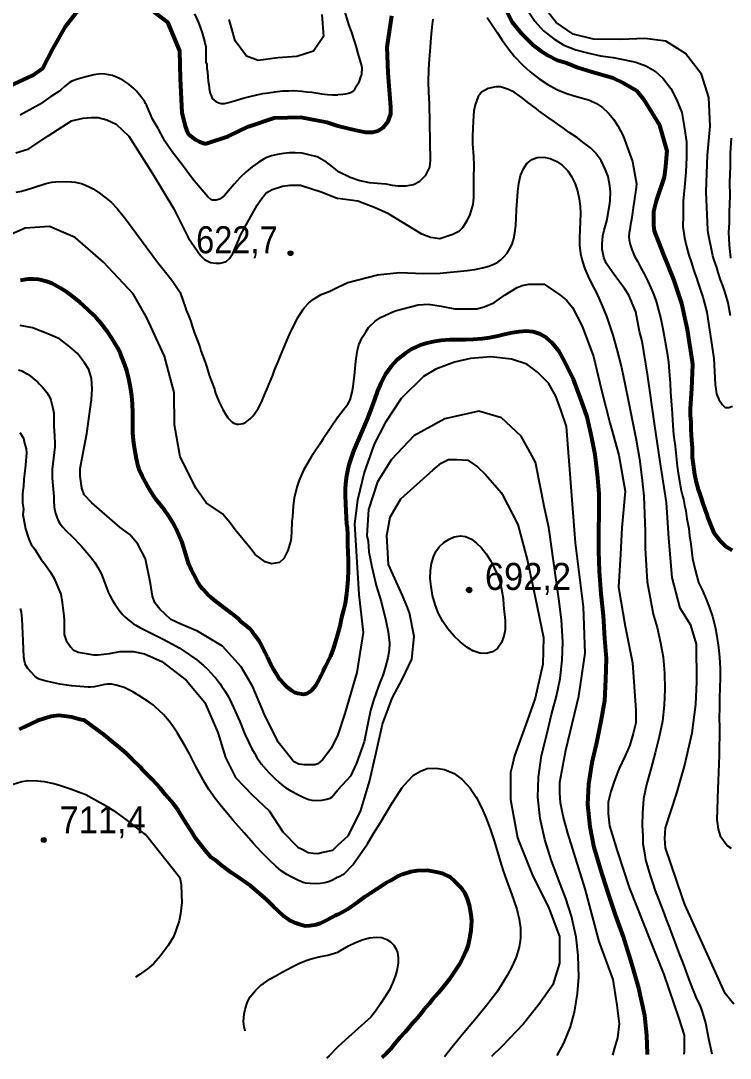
# Model space of a CAD drawing. Header units: metres. Extents: x 547833 to 556102, y 1844799 to 1850994.
# Drawn here: x 553801 to 554246, y 1845891 to 1846543 of the extents above; entities that cross this region are included whole.
import ezdxf

# ---------------------------------------------------------------- set-up
doc = ezdxf.new("R2010")
doc.units = ezdxf.units.M
doc.header["$LTSCALE"] = 6.8
for name, color, linetype, lineweight in [('1', 7, 'Continuous', 25), ('2', 7, 'Continuous', 53), ('5', 7, 'Continuous', 13)]:
    doc.layers.add(name, color=color, linetype=linetype, lineweight=lineweight)

msp = doc.modelspace()

# ---------------------------------------------------------------- hatches: boundary and pattern name
at = {"layer": '5'}
for points in [[(553971.74, 1846396.85, 1), (553968.74, 1846396.85, 1)], [(554083.9, 1846185.19, 1), (554080.9, 1846185.19, 1)], [(553816.73, 1846028, 1), (553813.73, 1846028, 1)]]:
    msp.add_hatch(color=256, dxfattribs=at).paths.add_polyline_path(points)

# ---------------------------------------------------------------- linework, layer by layer
at = {"layer": '1'}
for points in [[(554000, 1846564.64), (554003.12, 1846552.44), (554003.74, 1846550.51), (554006.76, 1846540.6), (554008.26, 1846536.19), (554010.49, 1846529.77), (554011.78, 1846525.53), (554012.62, 1846522.54), (554014.81, 1846514.72), (554015.03, 1846513.65), (554014.93, 1846509.26), (554014.22, 1846507.68), (554013.33, 1846504.99), (554012.44, 1846503.19), (554010.94, 1846500.63), (554010, 1846499.23), (554007.98, 1846497.8), (554006.64, 1846497.25), (554004.7, 1846496.83), (554003.13, 1846496.65), (554000, 1846496.52)], [(554246.6, 1846357.51), (554245.79, 1846362.08), (554245.09, 1846365.71), (554243.65, 1846370.79), (554242.7, 1846374.1), (554241.04, 1846378.67), (554240.3, 1846380.11), (554238.91, 1846384.81), (554237.98, 1846387.94), (554236.39, 1846392.61), (554235.53, 1846395.18), (554232.7, 1846409.68), (554232.39, 1846411.56), (554231.28, 1846435.48), (554232.21, 1846458.48), (554233.93, 1846476.84), (554233.08, 1846494.69), (554228.38, 1846509.52), (554218.4, 1846522.38), (554205.97, 1846530.1), (554192.8, 1846531.85), (554177.67, 1846531.24), (554160.51, 1846531.46), (554147.78, 1846534.64), (554137.16, 1846541.84), (554126.53, 1846555.61)], [(553910.03, 1846547.27), (553912.27, 1846542.32), (553913.54, 1846539), (553914.7, 1846535.48), (553916.35, 1846529.39), (553916.98, 1846526.65), (553917.1, 1846517.09)], [(553989.91, 1846546.87), (553991.01, 1846533.12), (553984.67, 1846523.98), (553974.17, 1846520.46), (553962.23, 1846519.69), (553949.84, 1846518.06), (553942.61, 1846520.79), (553935.41, 1846530.44), (553931.72, 1846543.85)], [(554093.82, 1846545.05), (554096.71, 1846540.68), (554100.05, 1846535.64), (554103.26, 1846530.82), (554107.17, 1846525.31), (554110.99, 1846520.51), (554115.94, 1846515.3), (554120.71, 1846510.99), (554126.4, 1846506.5), (554131.81, 1846502.92), (554137.5, 1846499.72), (554143.18, 1846497.48), (554148.48, 1846495.82), (554153.7, 1846494.46), (554158.08, 1846493.08), (554162.46, 1846491.02), (554166.16, 1846488.53), (554169.94, 1846484.93), (554173.03, 1846481.25), (554175.93, 1846476.96), (554179.16, 1846470.73), (554181.72, 1846463.67), (554184.97, 1846454.55), (554186.39, 1846447.36), (554187.5, 1846440.49), (554187.15, 1846436.44), (554186.53, 1846432.82), (554186.04, 1846429.62), (554185.39, 1846425.73), (554184.97, 1846422.2), (554184.41, 1846418.08), (554183.9, 1846414.92), (554183.34, 1846411.76), (554182.99, 1846409.78), (554182.78, 1846407.42), (554182.89, 1846405.4), (554183.56, 1846402.29), (554184.63, 1846399.3), (554186.36, 1846395.13), (554188.18, 1846391.84), (554190.49, 1846387.38), (554192.49, 1846383.95), (554194.72, 1846379.41), (554196.64, 1846375.16), (554198.44, 1846370.75), (554200.06, 1846365.99), (554201.47, 1846361.15), (554202.84, 1846355.63), (554204.17, 1846349.35), (554205.47, 1846342.51), (554206.73, 1846335.37), (554207.65, 1846328.3), (554208.14, 1846322.8), (554208.68, 1846315.18), (554208.93, 1846309.5), (554209.58, 1846301.43), (554209.9, 1846296.42), (554210.28, 1846291.75), (554210.34, 1846289.19), (554210.71, 1846285.28), (554211.13, 1846281.16), (554211.78, 1846275.55), (554212.2, 1846271.46), (554212.64, 1846267.25), (554213.17, 1846262.96), (554213.77, 1846258.55), (554214.75, 1846252.61), (554215.53, 1846248.54)], [(554119.02, 1846549.66), (554123.77, 1846542.8), (554129.15, 1846536.64), (554135.55, 1846531.64), (554141.83, 1846527.72), (554149.39, 1846524.81), (554156.87, 1846522.92), (554165.05, 1846521.02), (554172.88, 1846519.9), (554180.3, 1846518.39), (554187.13, 1846516.98), (554193.41, 1846514.75), (554199.22, 1846511.3), (554204.4, 1846506.74), (554209.11, 1846500.53), (554212.66, 1846493.49), (554215.99, 1846485.29), (554217.58, 1846476.5), (554219.03, 1846466.84), (554218.97, 1846457.3), (554218.55, 1846447.77)], [(554000, 1846448.37), (554007.76, 1846444.61), (554013.79, 1846442.68), (554019.65, 1846441.37), (554030.02, 1846440.53), (554034.16, 1846439.7), (554037.89, 1846439.29), (554042.87, 1846439.29), (554047.43, 1846440.12), (554051.57, 1846442.2), (554055.3, 1846445.94), (554057.79, 1846450.93), (554058.21, 1846455.09), (554057.57, 1846490.78), (554057.06, 1846498.14), (554056.87, 1846504.73), (554057.06, 1846512.33), (554057.52, 1846518.97), (554058.16, 1846526.5), (554058.65, 1846532.44), (554059.27, 1846539.07), (554059.88, 1846544.09)], [(553917.1, 1846517.09), (553917.59, 1846515.45), (553917.77, 1846512.98), (553918, 1846511.01), (553918.4, 1846507.47), (553918.59, 1846505), (553919.08, 1846501.57), (553919.21, 1846500.39), (553919.86, 1846497.38), (553920.32, 1846495.94), (553921.03, 1846494.13), (553923.33, 1846492.3), (553925.23, 1846491.32), (553926.76, 1846491), (553928.75, 1846491.02), (553931.37, 1846491.62), (553935.72, 1846492.82), (553940.52, 1846494.36), (553943.91, 1846495.25), (553949.15, 1846496.45), (553952.84, 1846497.27), (553956.47, 1846497.78), (553960.3, 1846498.32), (553965.5, 1846499.02), (553969.28, 1846499.05), (553972.64, 1846499.24), (553977.28, 1846498.77), (553980.41, 1846498.43), (553983.53, 1846498.09), (553987.49, 1846497.45), (553989.72, 1846497.11), (553993.46, 1846496.64), (553996.57, 1846496.49), (553998.67, 1846496.44), (554000, 1846496.52)], [(554000, 1846448.37), (553998.51, 1846449.76), (553992.85, 1846454.22), (553986.89, 1846457.53), (553981.81, 1846458.82), (553977.65, 1846459.78), (553973.24, 1846459.98), (553969.52, 1846459.9), (553965.74, 1846459.6), (553961.97, 1846459.04), (553958.27, 1846458.14), (553955.31, 1846457.01), (553954.46, 1846456.6), (553953.6, 1846456.14), (553950.36, 1846454.11), (553946.25, 1846451.1), (553942.43, 1846447.98), (553938.68, 1846444.45), (553934.82, 1846440.21), (553931.33, 1846436.15), (553928.67, 1846433.2), (553926.8, 1846431.6), (553925.67, 1846430.96), (553923.44, 1846430.24), (553921.23, 1846430.28), (553920.66, 1846430.47), (553920.12, 1846430.72), (553918.32, 1846432.25), (553909.73, 1846442.41), (553908.23, 1846444.31), (553902.33, 1846452.28), (553895.91, 1846460.66), (553893.18, 1846464.52), (553891.3, 1846467.4), (553890.37, 1846468.97), (553887.02, 1846475.21), (553883.43, 1846481.5), (553882.63, 1846483.22), (553881.31, 1846486.61), (553879.78, 1846490.13), (553879.25, 1846491.09), (553878.69, 1846492.04), (553876.28, 1846495.44), (553873.47, 1846498.66), (553871.8, 1846500.33), (553868.61, 1846503.14), (553865.01, 1846505.59), (553862.79, 1846506.75), (553858.36, 1846508.51), (553853.71, 1846509.54), (553851.19, 1846509.67), (553846.72, 1846509.11), (553842.45, 1846508.03), (553836.36, 1846506.31), (553832.88, 1846504.94), (553831.15, 1846503.96), (553828.37, 1846501.79), (553825.95, 1846499.61), (553824.71, 1846498.63), (553819.73, 1846495.37), (553815.27, 1846492.21), (553812.52, 1846490.47), (553804.25, 1846485.72), (553800.34, 1846483.77)], [(554172.33, 1846385.17), (554168.58, 1846390.53), (554167.03, 1846394.14), (554166.06, 1846399.35), (554165.96, 1846402.66), (554166.51, 1846407.84), (554167.33, 1846411.45), (554169.04, 1846417.24), (554169.45, 1846419.47), (554170.83, 1846428.08), (554171.08, 1846430.1), (554171.31, 1846435.53), (554170.88, 1846439.28), (554169.74, 1846445.13), (554168.12, 1846449.31), (554165.37, 1846455.07), (554161.57, 1846460.14), (554158.77, 1846463.04), (554153.88, 1846466.75), (554150.54, 1846469.41), (554145.22, 1846472.78), (554141.78, 1846475.52), (554136.1, 1846479.52), (554131.99, 1846482.28), (554126.29, 1846486.47), (554124.51, 1846487.88), (554119.21, 1846491.92), (554115.77, 1846494.66), (554110.82, 1846498.08), (554107.11, 1846499.83), (554102.17, 1846501.55), (554099.13, 1846501.58), (554094.32, 1846500.46), (554090.12, 1846498.17), (554088.15, 1846495.48), (554086.3, 1846490.14), (554085.5, 1846486.35), (554084.91, 1846479.83), (554084.68, 1846475.25), (554084.65, 1846470.5), (554084.65, 1846465.57), (554085.17, 1846457.66), (554085.32, 1846452.26), (554085.22, 1846444), (554085.13, 1846438.96), (554085.09, 1846431.84), (554084.73, 1846427.52), (554082.9, 1846421.15), (554081.06, 1846417.33), (554078.26, 1846412.74), (554076.04, 1846410.59), (554072.28, 1846408.64), (554064.01, 1846406.03), (554058.21, 1846406.86), (554052.82, 1846408.94), (554047.84, 1846411.85), (554040.38, 1846416.42), (554031.77, 1846421.66), (554023.38, 1846425.33), (554012.44, 1846429.59), (554000, 1846431.22)], [(553797.62, 1846460), (553805.95, 1846462.51), (553817.91, 1846470.76), (553832.76, 1846480.08), (553840.01, 1846481.88), (553845.08, 1846482.24), (553849.43, 1846482.24), (553854.86, 1846480.8), (553860.66, 1846477.93), (553868.63, 1846470.4), (553883.45, 1846446.9), (553897.02, 1846424.79), (553906.22, 1846406.31), (553913.61, 1846395.48), (553916.27, 1846392.84), (553919.93, 1846391.03), (553923.42, 1846390.7), (553926.08, 1846390.7), (553927.74, 1846391.03), (553929.74, 1846391.69), (553931.9, 1846393.67), (553934.06, 1846396.79), (553937.72, 1846405.52), (553938.88, 1846408.15), (553941.38, 1846412.93), (553949.36, 1846427.08), (553951.36, 1846430.21), (553954.85, 1846434.82), (553958.67, 1846436.96), (553965.16, 1846439.1), (553969.81, 1846439.76), (553976.48, 1846439.57), (553990.23, 1846435.35), (554000, 1846431.22)], [(554246.95, 1846469.11), (554246.42, 1846459.84), (554246.35, 1846451.71), (554245.99, 1846441.27), (554246.23, 1846432.87), (554245.69, 1846422.61), (554245.73, 1846416.3), (554245.44, 1846409.98), (554245.68, 1846406.22), (554245.88, 1846401.94), (554246.21, 1846397.93), (554246.73, 1846393.75)], [(554000, 1846375.48), (554006.32, 1846378.5), (554024.85, 1846383.3), (554038.76, 1846384.76), (554053.71, 1846384.13), (554064.24, 1846384.34), (554081.19, 1846385.92), (554086, 1846386.72), (554090.79, 1846387.74), (554094.73, 1846388.81), (554097.91, 1846389.92), (554100.48, 1846391.26), (554102.44, 1846392.73), (554104.46, 1846394.76), (554106.26, 1846396.96), (554108.03, 1846399.79), (554109.4, 1846402.62), (554110.51, 1846406.17), (554111.21, 1846409.73), (554111.69, 1846414.31), (554112, 1846418.83), (554112.25, 1846424.45), (554112.53, 1846429.62), (554112.99, 1846435.58), (554113.7, 1846440.66), (554114.79, 1846445.82), (554116.51, 1846449.9), (554118.73, 1846453.34), (554121.88, 1846455.74), (554125.24, 1846457.07), (554129.42, 1846457.3), (554133.26, 1846456.52), (554137.48, 1846454.61), (554140.98, 1846452.23), (554144.35, 1846448.76), (554146.82, 1846445.12), (554149, 1846440.43), (554150.48, 1846436), (554151.65, 1846431.12), (554152.21, 1846426.5), (554152.45, 1846421.77), (554152.27, 1846416.64), (554152.01, 1846411.79), (554151.77, 1846406.41), (554151.87, 1846401.85), (554152.39, 1846396.76), (554153.4, 1846392.29), (554155.12, 1846386.98), (554157.17, 1846382.17), (554159.9, 1846376.6), (554162.41, 1846371.9), (554166.08, 1846363.76), (554168.98, 1846356.71), (554172.78, 1846345.27), (554175.26, 1846336.41), (554178.1, 1846325.1), (554180.18, 1846314.92), (554182.61, 1846303.61), (554184.97, 1846291.14), (554187.33, 1846279.56), (554189.41, 1846267.37), (554191, 1846255.98), (554192.24, 1846244.19), (554192.62, 1846233.09), (554193.12, 1846221.88), (554192.99, 1846211.52), (554193.7, 1846200.8), (554194.35, 1846190.24), (554196.16, 1846180.29), (554198.1, 1846170.05), (554200.65, 1846161.7), (554202.64, 1846151.95), (554204.32, 1846143.03), (554205.11, 1846132.82), (554205.43, 1846122.88), (554204.92, 1846112.85), (554203.87, 1846102.78), (554201.84, 1846092.79), (554199.41, 1846082.82), (554196.51, 1846072.56), (554193.92, 1846062.91), (554192.01, 1846053.8), (554191.26, 1846044.8), (554191.09, 1846037.43), (554191.53, 1846030.44), (554191.62, 1846025.68), (554192.54, 1846019.97), (554193.23, 1846015.62), (554194.95, 1846009.93), (554196.19, 1846005.72), (554197.59, 1846001.24), (554199.39, 1845996.12), (554201.35, 1845990.78), (554204.23, 1845983.27), (554206.2, 1845978.11), (554208.27, 1845972.74), (554209.31, 1845969.93), (554211.01, 1845965.55), (554212.56, 1845961.4), (554214.69, 1845955.89), (554216.2, 1845951.81)], [(554218.55, 1846447.77), (554217.78, 1846438.46), (554216.82, 1846429.68), (554216.8, 1846420.68), (554216.74, 1846413.63), (554217.8, 1846406.52), (554218.94, 1846401.09), (554220.48, 1846395.67), (554222.07, 1846390.91), (554223.22, 1846387.23), (554224.31, 1846384.18), (554225.2, 1846381.41), (554226.12, 1846378.61), (554227.34, 1846374.94), (554228.21, 1846372.4), (554229.16, 1846369.57), (554229.7, 1846367.79), (554230.52, 1846364.63), (554231.67, 1846359.93), (554236.09, 1846330.79), (554237.01, 1846314.38), (554237.91, 1846308.47), (554239.27, 1846304.84), (554241.54, 1846301.65), (554243.35, 1846299.84), (554245.62, 1846299.84), (554247.89, 1846300.74)], [(553797.96, 1846435.17), (553801.19, 1846435.93), (553806.85, 1846437.59), (553816.45, 1846440.62), (553820.37, 1846441.51), (553822.8, 1846441.83), (553827.63, 1846442.06), (553832.57, 1846441.83), (553835.14, 1846441.47), (553839.48, 1846440.43), (553843.78, 1846438.7), (553846.27, 1846437.37), (553850.98, 1846434.3), (553855.53, 1846430.73), (553857.79, 1846428.69), (553861.38, 1846424.9), (553866.54, 1846418.56), (553873.15, 1846409.75), (553886.77, 1846391.2), (553893.38, 1846382.88), (553896.26, 1846379.13), (553899.28, 1846374.76), (553900.88, 1846372.09), (553904.3, 1846362.6), (553904.76, 1846361.16), (553906.26, 1846357.64)], [(554000, 1846293.78), (553999.2, 1846292.66), (553995.94, 1846287.93), (553993.83, 1846284.84), (553990.76, 1846280.12), (553988.75, 1846276.95), (553985.5, 1846272.21), (553983.39, 1846269.12), (553980.45, 1846264.14), (553978.5, 1846260.4), (553975.69, 1846254.29), (553974.2, 1846249.85), (553972.44, 1846242.91), (553971.85, 1846238.1), (553971.44, 1846230.93), (553971.15, 1846228.44), (553970.84, 1846221.19), (553970.36, 1846216.29), (553968.51, 1846210.1), (553965.96, 1846204.97), (553963.3, 1846202.48), (553958.37, 1846201.64), (553954.24, 1846202.87), (553948.11, 1846207.58), (553944.47, 1846212), (553935.41, 1846223.02), (553932.14, 1846227.7), (553927.42, 1846233.09), (553917.25, 1846239.92), (553911.08, 1846248.91), (553900.96, 1846268.82), (553897.29, 1846289.08), (553897.23, 1846309.27), (553891.11, 1846332.26), (553880.08, 1846356.35), (553871.49, 1846371.27), (553852.75, 1846391.36), (553834.98, 1846406.73), (553818.88, 1846413.64), (553803.48, 1846412.58), (553787.77, 1846405.78)], [(554248.82, 1845924.76), (554243.28, 1845931.54), (554217.85, 1845987.45), (554216.25, 1845992.3), (554205.84, 1846023.13), (554205.42, 1846028.95), (554205.84, 1846035.61), (554212.75, 1846056.78), (554217.81, 1846074.49), (554222.63, 1846095.31), (554224.8, 1846113.17), (554225.53, 1846127.38), (554225.29, 1846151.22), (554221.71, 1846163.01), (554214.98, 1846173.74), (554210.01, 1846193.1), (554207.95, 1846217.85), (554206.47, 1846240.14), (554202.42, 1846265.7), (554199.02, 1846288.28), (554194.48, 1846320.78), (554191.08, 1846341.52), (554189.43, 1846347.7), (554187.26, 1846360.02), (554185.56, 1846364.1), (554182.75, 1846370.42), (554180.07, 1846374.76), (554176.93, 1846378.96), (554172.33, 1846385.17)], [(553906.26, 1846357.64), (553907.52, 1846354.5), (553908.87, 1846349.67), (553910.01, 1846346.62), (553911.69, 1846342.43), (553913.19, 1846338.01), (553913.98, 1846335.42), (553914.89, 1846332.73), (553916.59, 1846328.34), (553917.65, 1846325.18), (553919.22, 1846320.17), (553920.38, 1846316.92), (553922.24, 1846312.05), (553923.19, 1846308.97), (553924.44, 1846305.83), (553925.68, 1846302.88), (553927.66, 1846298.63), (553929.13, 1846296.2), (553930.96, 1846293.32), (553932.1, 1846292.06), (553933.65, 1846290.64), (553934.73, 1846289.97), (553936.48, 1846289.47), (553937.88, 1846289.43), (553940.41, 1846289.92), (553942.22, 1846290.63), (553944.97, 1846292.74), (553946.56, 1846294.51), (553948.3, 1846296.7), (553949.91, 1846299.18), (553951.93, 1846303.3), (553953.91, 1846307.81), (553955.94, 1846312.62), (553956.55, 1846314.29), (553958.83, 1846319.63), (553960.19, 1846323.37), (553962.6, 1846329.32), (553964.31, 1846333.5), (553966.68, 1846338.96), (553968.18, 1846342.41), (553970.3, 1846347.34), (553971.13, 1846348.83), (553973.95, 1846354.63), (553974.58, 1846356.1), (553978.06, 1846361.38), (553979.1, 1846362.69), (553981.65, 1846365.68), (553984.67, 1846367.93), (553989.51, 1846370.92), (553994.94, 1846373.07), (554000, 1846375.48)], [(554000, 1846293.78), (554002.31, 1846297), (554006.29, 1846302.01), (554007.7, 1846304.64), (554008.95, 1846309.44), (554009.58, 1846313.02), (554010.21, 1846318.31), (554010.66, 1846321.87), (554011.12, 1846326.96), (554011.57, 1846330.52), (554012.28, 1846335.91), (554013.22, 1846339.25), (554015.35, 1846343.86), (554017.26, 1846347.11), (554019.29, 1846350.1), (554023.38, 1846354.17), (554026.72, 1846356.45), (554032.21, 1846359.07), (554036.02, 1846360.65), (554050.34, 1846364.45), (554056.97, 1846364.86), (554064.85, 1846363.62), (554073.55, 1846361.95), (554080.6, 1846361.95), (554087.23, 1846361.95), (554091.79, 1846363.2), (554098.01, 1846365.7), (554105.06, 1846370.69), (554112.52, 1846375.26), (554115.84, 1846376.51), (554119.99, 1846377.34), (554122.89, 1846377.34), (554129.52, 1846377.34), (554139.47, 1846370.69), (554143.62, 1846367.36), (554147.35, 1846362.79), (554153.41, 1846351.09), (554160.55, 1846331.92), (554165.65, 1846310.81), (554170.9, 1846290.35), (554176.41, 1846269.87), (554180.5, 1846247.35), (554178.41, 1846224.33), (554177.47, 1846207.62), (554176.31, 1846186.86), (554180.4, 1846162.41), (554184.98, 1846139.3), (554187.18, 1846109.61), (554187.18, 1846101.71), (554185.52, 1846095.06), (554183.45, 1846087.58), (554180.55, 1846080.92), (554176.4, 1846072.61), (554173.5, 1846064.71), (554171.43, 1846058.47), (554169.77, 1846051.82), (554169.77, 1846044.75), (554170.6, 1846036.85), (554175.43, 1846021.1), (554182.95, 1845998.05), (554196.06, 1845964.8), (554204.72, 1845943.55), (554214.07, 1845915.88), (554217.54, 1845905.22), (554217.54, 1845895.22), (554217.38, 1845893.36)], [(554000, 1846094.18), (553995.68, 1846085.48), (553990.32, 1846078.35), (553987.47, 1846075.86), (553985.45, 1846075.2), (553982.6, 1846075.2), (553978.75, 1846075.2), (553975.4, 1846075.69), (553972.21, 1846077.35), (553970.03, 1846080.01), (553966.68, 1846084.32), (553962.49, 1846089.47), (553953.88, 1846106.81), (553946.56, 1846124.27), (553939.31, 1846136.96), (553927.54, 1846149.78), (553911.8, 1846159.39), (553901.27, 1846163.7), (553895.1, 1846166.58), (553888.2, 1846173.05), (553884.93, 1846177.01), (553883.48, 1846181.32), (553882.39, 1846189.23), (553879.12, 1846204.69), (553874.4, 1846214.03), (553869.31, 1846220.14), (553863.14, 1846224.46), (553845.34, 1846239.92), (553840.62, 1846244.95), (553839.17, 1846249.26), (553838.08, 1846256.81), (553838.08, 1846261.49), (553842.23, 1846283.6), (553845.26, 1846304.92), (553845.56, 1846311.56), (553845.26, 1846318.2), (553843.51, 1846323.69), (553840.89, 1846328.02), (553836.51, 1846333.8), (553831.55, 1846338.13), (553825.13, 1846343.04), (553817.84, 1846346.22), (553808.21, 1846349.97), (553800.33, 1846351.42)], [(554172.72, 1845892.85), (554173.98, 1845897.29), (554175.94, 1845903.66), (554176.91, 1845912.47), (554175.45, 1845924.21), (554172.85, 1845940.27), (554164.04, 1845964.21), (554155.31, 1845997.34), (554144.48, 1846032.28), (554141.58, 1846043.09), (554139.92, 1846051.41), (554139.5, 1846057.64), (554139.5, 1846064.29), (554143.24, 1846084.45), (554151.37, 1846118.33), (554155.24, 1846145.5), (554154.25, 1846174.68), (554149.29, 1846214.74), (554143.61, 1846288.01), (554139.98, 1846298.47), (554136.81, 1846307.1), (554132.28, 1846315.29), (554125.48, 1846322.11), (554118.68, 1846327.11), (554109.16, 1846330.29), (554096.01, 1846331.65), (554083.31, 1846330.74), (554073.34, 1846328.47), (554061.55, 1846323.93), (554053.85, 1846319.38), (554039.78, 1846305.49), (554029.76, 1846290.24), (554022.87, 1846276.88), (554016.55, 1846258.98), (554012.25, 1846241.64), (554010.53, 1846226.86), (554011.96, 1846202.7), (554013.06, 1846182.28), (554015.94, 1846158.51), (554011.85, 1846133.36), (554004.35, 1846107.44), (554000, 1846094.18)], [(553799.41, 1846323.66), (553801.38, 1846322.91), (553802.53, 1846322.32), (553804.73, 1846320.98), (553806.87, 1846319.5), (553809.71, 1846317.39), (553811.43, 1846315.9), (553812.45, 1846314.88), (553814.44, 1846312.71), (553816.29, 1846310.48), (553817.13, 1846309.37), (553818.3, 1846307.61), (553819.2, 1846305.78), (553819.65, 1846304.58), (553820.39, 1846302.06)], [(553820.39, 1846302.06), (553820.98, 1846299.53), (553821.51, 1846296.37), (553821.65, 1846294.53), (553821.66, 1846288.15), (553822.07, 1846282.1), (553822.21, 1846277.37), (553822.11, 1846275.15), (553820.84, 1846264.58), (553820.55, 1846261.42), (553820.49, 1846259.88), (553820.62, 1846255.42), (553821.51, 1846243.85), (553821.51, 1846241.4), (553821.75, 1846237.37), (553822, 1846235.91), (553822.62, 1846233.46), (553823.5, 1846230.86), (553824.59, 1846228.38), (553825.1, 1846227.47), (553826.23, 1846225.87), (553827.1, 1846224.8), (553829.36, 1846222.34), (553832.99, 1846218.81), (553838.73, 1846212.93), (553844.65, 1846206.07), (553846.16, 1846204.09), (553847.27, 1846202.46), (553849.15, 1846199.39), (553850.99, 1846195.9), (553852.04, 1846193.55), (553853.03, 1846191.05), (553854.56, 1846186.76), (553855.72, 1846183.79), (553856.52, 1846182.11), (553858.24, 1846179.02), (553860.11, 1846176.02), (553862.96, 1846171.91), (553864.97, 1846169.53), (553866.26, 1846168.25), (553868.91, 1846165.99), (553871.68, 1846163.97), (553873.14, 1846163.02), (553875.64, 1846161.61), (553889.47, 1846154.72), (553893.72, 1846152.48), (553900.28, 1846148.71), (553903.98, 1846146.36), (553906.88, 1846144.41), (553911.34, 1846141.21), (553914.12, 1846139.03), (553915.59, 1846137.77), (553918.1, 1846135.4), (553920.48, 1846132.92), (553924.01, 1846128.85), (553926.11, 1846126.12), (553927.2, 1846124.58), (553929.03, 1846121.73), (553931.2, 1846117.95), (553933.24, 1846113.99), (553935.56, 1846109.02), (553938.33, 1846102.59), (553941.63, 1846094.5), (553943.76, 1846089.81), (553946.02, 1846085.34)], [(554137.77, 1845892.46), (554142.02, 1845900.34), (554146.04, 1845910.66), (554148.67, 1845919.81), (554150.48, 1845931.52), (554151.43, 1845941.78), (554150.98, 1845955.43), (554149.76, 1845966.84), (554146.75, 1845980.17), (554143.15, 1845991.31), (554138.48, 1846003.26), (554134.06, 1846015.52), (554130.01, 1846028.4), (554127.15, 1846041.63), (554125.69, 1846054.84), (554126.11, 1846067.43), (554127.98, 1846081.19), (554131, 1846093.59), (554134.28, 1846106.87), (554137.29, 1846118.38), (554139.55, 1846129.62), (554140.96, 1846140.96), (554141.22, 1846152.35), (554140.56, 1846166.33), (554138.82, 1846179.62), (554132.45, 1846224.36), (554129.84, 1846236.79), (554124.1, 1846265.58), (554115.22, 1846281.81), (554102.69, 1846293.33), (554088.6, 1846297.52), (554067.19, 1846292.81), (554047.64, 1846282.14), (554033.66, 1846267.19), (554024.81, 1846253.18), (554019.16, 1846235.74), (554018.12, 1846219.51), (554018.92, 1846215.86), (554019.4, 1846209.19), (554021.23, 1846199.73), (554024.09, 1846187.91), (554027.09, 1846178.01), (554030.08, 1846166.05), (554031.68, 1846158.89), (554032.5, 1846151.68), (554032.11, 1846147.26), (554031.35, 1846142.44), (554029.97, 1846137.06), (554028.35, 1846131.99), (554026.23, 1846126.29), (554024.21, 1846121.2), (554022.07, 1846115.15), (554020.46, 1846109.42), (554019.08, 1846102.31), (554016.42, 1846089.69), (554011.74, 1846076.31), (554007.84, 1846068.07), (554000, 1846059.45)], [(553800.26, 1846284.14), (553802.48, 1846280.72), (553803.16, 1846277.44), (553804.18, 1846273.88), (553804.46, 1846271.47), (553803.81, 1846263.75), (553803.23, 1846258.18), (553802.7, 1846254.76), (553802.58, 1846250.46), (553801.99, 1846247.64), (553801.93, 1846245.5), (553801.95, 1846240), (553802.43, 1846235.77), (553802.17, 1846232.68), (553803.81, 1846223.7), (553805.78, 1846217.2), (553807.4, 1846213.71), (553809.56, 1846210.9), (553811.44, 1846207.76), (553813.67, 1846204.34), (553816.16, 1846201.26), (553819.47, 1846196.44), (553821.76, 1846192.43), (553825.95, 1846182.51), (553826.84, 1846177.41), (553827.81, 1846168.96), (553827.99, 1846165.83), (553827.99, 1846157.27), (553829.25, 1846153.35), (553831.95, 1846149.42), (553833.76, 1846147.64), (553836.82, 1846146.03), (553840.6, 1846145.5), (553846.55, 1846144.43), (553849.43, 1846144.43), (553856.46, 1846145.32), (553862.95, 1846146.57), (553866.55, 1846146.57), (553871.41, 1846146.57), (553878.44, 1846145.14), (553889.35, 1846140.17), (553904.65, 1846128.4), (553916.43, 1846114.42), (553924.51, 1846095.68), (553929.45, 1846079.88), (553935.58, 1846067.23), (553946.18, 1846056.42), (553956.74, 1846046.34), (553965.37, 1846033.24), (553974.76, 1846023.53), (553978.08, 1846022.08), (553981.4, 1846020.25), (553984.53, 1846019.71), (553987.47, 1846019.52), (553989.68, 1846020.07), (553996.74, 1846021.72), (554000, 1846024.72)], [(554000, 1846024.72), (554006.46, 1846030.65), (554014.19, 1846046.01), (554019.8, 1846064.82), (554024.04, 1846082.95), (554028.08, 1846100.85), (554034.08, 1846117.12), (554040.59, 1846129.29), (554046.47, 1846141.64), (554047.87, 1846156.01), (554044.98, 1846170.8), (554043.38, 1846175.22), (554040.57, 1846181.81), (554031.69, 1846201.18), (554030.65, 1846219.51), (554032.74, 1846231.03), (554039.52, 1846242.54), (554059.75, 1846260.65), (554064.88, 1846264.86), (554069.53, 1846267.19), (554074.66, 1846267.19), (554081.65, 1846266.73), (554087.7, 1846262.52), (554092.83, 1846257.85), (554102.56, 1846246.44), (554103.1, 1846245.52), (554113.02, 1846226.39), (554119.12, 1846203.51), (554123.97, 1846180.71), (554129.14, 1846155.41), (554128.84, 1846138.54), (554124.02, 1846117.25), (554118.93, 1846102.88), (554110.9, 1846080.92), (554109.66, 1846075.52), (554108.41, 1846070.53), (554108.41, 1846063.46), (554108.41, 1846053.48), (554112.92, 1846029.37), (554122.08, 1846006.37), (554132.47, 1845985.1), (554139.3, 1845967.42), (554139.18, 1845950.49), (554135.02, 1845936.92), (554126.26, 1845924.62), (554116.61, 1845912.48), (554103.11, 1845898.39), (554096.43, 1845891.99)], [(554215.53, 1846248.54), (554216.41, 1846244.44), (554217.07, 1846242.28), (554217.81, 1846238.46), (554218.52, 1846234.94), (554219.2, 1846229.99), (554219.8, 1846226.88), (554220.38, 1846223.81), (554220.93, 1846219.29), (554221.71, 1846214), (554222.82, 1846204.95), (554224.44, 1846197.89), (554226.6, 1846189.96), (554228.95, 1846184.88), (554231.39, 1846179.46), (554233.52, 1846174.02), (554235.36, 1846168.41), (554236.93, 1846162.06), (554238.1, 1846156.07), (554239.14, 1846149.06), (554239.71, 1846142.95), (554240.13, 1846136.01), (554240.14, 1846130.1), (554240.02, 1846123.41), (554239.8, 1846117.63), (554239.65, 1846110.91), (554239.61, 1846104.92), (554239.65, 1846098.44), (554239.66, 1846092.84), (554239.61, 1846087.06), (554239.47, 1846081.56), (554239.27, 1846075.99), (554239.12, 1846070.37), (554238.93, 1846065.35), (554238.67, 1846060.23), (554237.94, 1846040.69), (554238.84, 1846034.78), (554240.2, 1846030.69), (554243.38, 1846026.14), (554244.74, 1846024.32), (554247, 1846022.96)], [(553801.77, 1846167.11), (553801.19, 1846171.3), (553800.6, 1846173.63)], [(554000, 1846004.67), (553996.65, 1846002.81), (553995.78, 1846002.41), (553994.13, 1846001.76), (553991.77, 1846001.11), (553989.03, 1846000.7), (553986.64, 1846000.54), (553982.55, 1846000.58), (553979.73, 1846000.96), (553978.94, 1846001.16), (553978.14, 1846001.38), (553975.2, 1846002.52), (553970.69, 1846004.76), (553967.91, 1846006.33), (553964.43, 1846008.67), (553960.97, 1846011.57), (553957.01, 1846015.33), (553951.89, 1846020.53), (553946.82, 1846026.03), (553941.22, 1846032.5), (553934.16, 1846040.36), (553926.12, 1846050.03), (553922.93, 1846054.12), (553919.01, 1846059.71), (553916.42, 1846063.94), (553910.71, 1846074.19), (553906.76, 1846082.14), (553904.05, 1846087.09), (553899.33, 1846095.13), (553896.83, 1846098.99), (553894.04, 1846102.66), (553890.4, 1846106.82), (553887.99, 1846109.27), (553885.51, 1846111.53), (553884.11, 1846112.68), (553881.53, 1846114.6), (553874.98, 1846118.93), (553871.13, 1846121.19), (553868.72, 1846122.44), (553865.74, 1846123.79), (553862.91, 1846124.82), (553860.82, 1846125.41), (553857.81, 1846125.96), (553856.04, 1846126.06), (553855.12, 1846126.03), (553853.55, 1846125.8), (553848.77, 1846124.65), (553846.95, 1846124.3), (553844.63, 1846124.05), (553843.23, 1846124.08), (553832.75, 1846124.89), (553829.8, 1846125.27), (553825.3, 1846126.06), (553815.93, 1846127.97), (553812.97, 1846128.83), (553812.25, 1846129.14), (553811.58, 1846129.5), (553809.55, 1846131.06), (553805.17, 1846135.85), (553803.78, 1846138.12), (553803.5, 1846138.86), (553803.26, 1846139.65), (553802.8, 1846142.91), (553802.26, 1846153.16), (553801.77, 1846167.11)], [(553946.02, 1846085.34), (553947.52, 1846082.58), (553949.11, 1846079.92), (553951.84, 1846075.98), (553954.85, 1846072.33), (553956.91, 1846070.17), (553960.46, 1846066.7), (553963.03, 1846064.25), (553965.78, 1846061.89), (553967.36, 1846060.73), (553970.34, 1846058.92), (553975.22, 1846056.37), (553978.53, 1846054.72), (553981.81, 1846053.42), (553983.55, 1846053.01), (553986.54, 1846052.84), (553990.02, 1846053.15), (553993.06, 1846053.6), (553995.14, 1846054.34), (553996.2, 1846055.03), (554000, 1846059.45)], [(554000, 1846004.67), (554003.92, 1846006.7), (554009.29, 1846012.37), (554018.7, 1846025.64), (554022.47, 1846032.04), (554026.69, 1846039.02), (554030.19, 1846044.75), (554033.9, 1846050.89), (554036.98, 1846055.84), (554040.39, 1846060.94), (554043.87, 1846065.04), (554047.45, 1846068.7), (554051.83, 1846071.35), (554056.07, 1846072.89), (554061.72, 1846073.26), (554066.94, 1846072.32), (554073.13, 1846069.78), (554078.1, 1846066.14), (554083.1, 1846060.69), (554086.81, 1846054.99), (554090.49, 1846048.06), (554093.24, 1846041.77), (554095.91, 1846034.48), (554097.97, 1846028.07), (554099.98, 1846021.14), (554101.89, 1846014.79), (554103.89, 1846008.55), (554106.1, 1846002.19), (554108.25, 1845996.43), (554110.55, 1845990.04), (554112.37, 1845984.47), (554113.97, 1845978.2), (554114.71, 1845972.63), (554114.8, 1845966.34), (554113.89, 1845960.73), (554112.01, 1845954.37), (554109.54, 1845948.72), (554106.39, 1845942.73), (554103.08, 1845937.39), (554099.78, 1845932.44), (554094.17, 1845925), (554088.19, 1845917.57), (554079.21, 1845906.74), (554071.68, 1845897.6), (554066.92, 1845891.65)], [(553795.94, 1846063.06), (553801.44, 1846064.83), (553805.46, 1846065.39), (553811.35, 1846065.3), (553815.5, 1846064.73), (553821.63, 1846063.44), (553825.76, 1846062.2), (553832.75, 1846060.06), (553837.03, 1846058.37), (553841.7, 1846056.53), (553848.38, 1846052.92), (553852.64, 1846050.56), (553859.08, 1846046.64), (553862.81, 1846043.84), (553868.41, 1846039.73), (553871.57, 1846037.06), (553876.35, 1846033.43), (553878.13, 1846032.01), (553879.05, 1846031.45), (553879.92, 1846030.59), (553900.66, 1846004.39)], [(553900.66, 1846004.39), (553901.45, 1846000.02), (553901.72, 1845993.5), (553901.88, 1845988.77), (553901.09, 1845981.55), (553900.25, 1845977.28), (553898.29, 1845971.17), (553896.66, 1845967.18), (553893.49, 1845961.69), (553890.83, 1845958.35), (553888.53, 1845955.23), (553884.34, 1845950.39), (553881.24, 1845947.56), (553875.9, 1845943.63), (553872.79, 1845941.87)], [(554000, 1845957.55), (554001.67, 1845958.54), (554006.69, 1845961.39), (554010.97, 1845963.6), (554015.86, 1845965.54), (554019.93, 1845966.59), (554024.29, 1845966.99), (554027.6, 1845966.63), (554030.81, 1845965.49), (554033.04, 1845963.98), (554035.04, 1845961.96), (554036.37, 1845959.74), (554037.38, 1845957.21), (554037.84, 1845954.12), (554037.87, 1845950.83), (554037.27, 1845946.71), (554036.23, 1845942.76), (554034.39, 1845938.09), (554032.34, 1845933.91), (554029.56, 1845929.16), (554026.87, 1845925.06), (554023.63, 1845920.45), (554020.68, 1845916.55), (554006.63, 1845904.09), (554000, 1845897.93)], [(553941.83, 1845907.86), (553941.23, 1845910.46), (553940.66, 1845913.81), (553941.17, 1845918.52), (553941.76, 1845921.63), (553943.31, 1845926.37), (553944.94, 1845929.5), (553948.2, 1845933.38), (553951.88, 1845936.94), (553953.29, 1845937.86), (553957.51, 1845940.81), (553960.66, 1845942.41), (553965.02, 1845944.9), (553968.06, 1845946.58), (553972.53, 1845948.99), (553975.43, 1845950.27), (553980.04, 1845952.22), (553983.15, 1845953.34), (553987.96, 1845954.46), (553993.77, 1845955.54), (554000, 1845957.55)], [(554216.2, 1845951.81), (554217.78, 1845947.78), (554219.43, 1845943.22), (554221.14, 1845938.74), (554223.53, 1845932.44), (554225.31, 1845928.22), (554227.3, 1845924.18), (554228.58, 1845920.63), (554230.9, 1845913.03), (554232.88, 1845903.21), (554234.87, 1845893.56)], [(554000, 1845897.93), (553994.61, 1845892.42), (553992.82, 1845890.81)]]:
    msp.add_lwpolyline(points, dxfattribs=at)
msp.add_lwpolyline([(554105.07, 1846160.21), (554104.24, 1846156.09), (554102.84, 1846152.08), (554100.26, 1846148.5), (554097.22, 1846146.32), (554093.19, 1846145.21), (554089.25, 1846145.47), (554084.86, 1846146.92), (554080.91, 1846149.23), (554076.74, 1846152.49), (554072.99, 1846156.09), (554069.13, 1846160.7), (554065.94, 1846165.3), (554063.04, 1846170.79), (554061.04, 1846176.09), (554059.46, 1846181.72), (554058.51, 1846187.27), (554058.03, 1846192.34), (554058.1, 1846197.5), (554058.73, 1846201.77), (554059.97, 1846206.01), (554061.61, 1846209.39), (554063.91, 1846212.53), (554066.45, 1846215.05), (554069.81, 1846217.21), (554073.08, 1846218.61), (554076.97, 1846219.18), (554080.25, 1846218.73), (554083.94, 1846217.16), (554086.95, 1846214.91), (554090.3, 1846211.63), (554093.14, 1846207.95), (554095.9, 1846203.71), (554098.26, 1846199.14), (554100.16, 1846194.68), (554101.85, 1846189.87), (554102.75, 1846185.61), (554103.76, 1846179.92), (554104.08, 1846175.39), (554105.13, 1846165.92)], close=True, dxfattribs=at)
at = {"layer": '2'}
for points in [[(553828.96, 1846539.42), (553836.99, 1846549.91), (553848.11, 1846557.03), (553862.1, 1846558.63), (553879.56, 1846552.39), (553892.93, 1846542.15), (553900.45, 1846524.08), (553900.86, 1846506.65), (553901.99, 1846485.18), (553903.38, 1846479.41), (553904.02, 1846476.78), (553904.97, 1846474.36), (553906.25, 1846471.73), (553908.37, 1846469.84), (553910.82, 1846468.26), (553912.94, 1846467.1), (553916.13, 1846465.94), (553917.16, 1846465.96), (553931.33, 1846470.5), (553943.85, 1846476.58), (553959.99, 1846481.95), (553976.64, 1846482.35), (553993.15, 1846479.18), (554000, 1846477.01)], [(554101.44, 1846557.97), (554109.43, 1846542.14), (554115.42, 1846534.91), (554122.47, 1846527.84), (554127.44, 1846524.1), (554132, 1846521.19), (554137.81, 1846518.28), (554143.61, 1846516.62), (554150.66, 1846513.71), (554158.95, 1846511.21), (554172.63, 1846507.05), (554179.68, 1846503.73), (554187.55, 1846499.15), (554192.02, 1846493.63), (554201.93, 1846477.29), (554206.62, 1846461.32), (554205.8, 1846451.34), (554204.97, 1846444.69), (554199.99, 1846429.72), (554198.33, 1846423.07), (554198.33, 1846419.75), (554198.33, 1846414.34), (554198.75, 1846411.02), (554204.04, 1846397.02), (554210.77, 1846380.27), (554215.75, 1846365.22), (554219.42, 1846348.97), (554222.52, 1846328.63), (554222.72, 1846326.82), (554222.04, 1846311.76), (554221.7, 1846305.53), (554221.39, 1846299.12), (554221.38, 1846295.02), (554221.61, 1846290.58), (554221.75, 1846286.02), (554222.23, 1846279.32), (554222.56, 1846274.79), (554222.62, 1846268.41), (554223.11, 1846264.09), (554224.03, 1846257.72), (554224.86, 1846253.82), (554226.26, 1846248.27), (554227.52, 1846244.7), (554229.15, 1846239.65), (554230.69, 1846235.35)], [(554000, 1846477.01), (554011.36, 1846474.21), (554017.58, 1846472.96), (554021.72, 1846472.96), (554025.04, 1846473.79), (554028.36, 1846475.87), (554031.67, 1846479.61), (554033.33, 1846484.6), (554033.33, 1846488.76), (554031.51, 1846510.2), (554031.03, 1846526.37), (554033.79, 1846546.14)], [(553793.8, 1846501.85), (553808.09, 1846508.69), (553814.74, 1846513.27), (553821.12, 1846525.77), (553828.96, 1846539.42)], [(553985.9, 1846124.87), (553983.72, 1846122.13), (553982.17, 1846120.86), (553980.19, 1846119.93), (553978.64, 1846119.56), (553977.24, 1846119.6), (553974.9, 1846120.03), (553973.15, 1846120.52), (553971.66, 1846121.35), (553970.15, 1846122.37), (553967.93, 1846124.31), (553966.24, 1846126.01), (553963.61, 1846129), (553962.03, 1846131.5), (553959.59, 1846135.41), (553957.96, 1846138.31), (553955.74, 1846142.94), (553954.42, 1846145.78), (553951.12, 1846151.97), (553950.26, 1846153.37), (553947.87, 1846156.88), (553946.44, 1846158.91), (553944.51, 1846160.98), (553943.3, 1846161.94), (553941.75, 1846163.35), (553940.78, 1846163.94), (553939.11, 1846165.44), (553937.86, 1846166.8), (553936.44, 1846167.93), (553934.47, 1846169.5), (553933.26, 1846170.45), (553931.95, 1846171.5), (553923.25, 1846177.93), (553920.7, 1846180.16), (553917.82, 1846182.83), (553915.15, 1846185.65), (553913.88, 1846187.23), (553911.97, 1846190.12), (553909.44, 1846194.85), (553907.87, 1846198.1), (553906.45, 1846201.42), (553905.78, 1846203.25), (553903.26, 1846211.67), (553902.08, 1846215.09), (553899.98, 1846220.36), (553898.46, 1846223.62), (553896.29, 1846227.68), (553893.83, 1846231.66), (553891.09, 1846235.53), (553885.74, 1846242.29), (553884.47, 1846244.07), (553882.27, 1846247.48), (553880.15, 1846251.05), (553877.01, 1846256.77), (553875.27, 1846260.71), (553874.87, 1846261.87), (553874.5, 1846263.05), (553873.44, 1846267.6), (553872.29, 1846274.78), (553871.7, 1846279.23), (553871.29, 1846283.67), (553871.16, 1846286.19), (553871.09, 1846296.66), (553870.9, 1846302.04), (553870.49, 1846307.26), (553869.79, 1846312.62), (553868.76, 1846317.99), (553867.36, 1846323.23), (553866.01, 1846327.27), (553865.16, 1846329.51), (553863.44, 1846333.55), (553861.49, 1846337.54), (553860.31, 1846339.69), (553857.98, 1846343.5), (553855.46, 1846347.19), (553854, 1846349.17), (553851.25, 1846352.63), (553848.33, 1846356), (553846.61, 1846357.85), (553843.35, 1846361.15), (553839.97, 1846364.3), (553838.09, 1846365.93), (553834.68, 1846368.68), (553830.29, 1846371.9), (553825.83, 1846374.88), (553822.35, 1846376.88), (553820.45, 1846377.79), (553817.06, 1846379.09), (553813.76, 1846379.96), (553811.98, 1846380.28), (553808.85, 1846380.54), (553805.73, 1846380.47), (553803.96, 1846380.31), (553800.69, 1846379.82)], [(554194.39, 1845893.1), (554194.54, 1845893.86), (554194.1, 1845905.13), (554192.85, 1845917.6), (554189.05, 1845934.9), (554184.66, 1845950.16), (554179.33, 1845967.05), (554174.33, 1845981.04), (554169.55, 1845995.5), (554165.13, 1846009.29), (554161.07, 1846023.24), (554158.51, 1846036.34), (554156.92, 1846050.36), (554157.72, 1846063.03), (554159.65, 1846076.77), (554162.75, 1846089.04), (554165.35, 1846102.79), (554167.61, 1846115.6), (554168.34, 1846128.94), (554168.74, 1846142.01), (554167.76, 1846154.74), (554166.78, 1846169.17), (554165.31, 1846182.67), (554164.24, 1846196.94), (554163.83, 1846209.66), (554163.92, 1846221.92), (554164.09, 1846233.82), (554164.15, 1846245.71), (554163.16, 1846257.88), (554161.69, 1846270.3), (554159.25, 1846281.92), (554156.54, 1846294.03), (554152.18, 1846306.4), (554148.08, 1846317.51), (554142.83, 1846328.1), (554138.91, 1846335.03), (554134.55, 1846340.65), (554131.03, 1846343.7), (554126.99, 1846346.01), (554122.69, 1846347.49), (554118.35, 1846347.88), (554113.87, 1846347.46), (554109.53, 1846346.74), (554104.7, 1846345.7), (554100.38, 1846344.7), (554095.2, 1846343.68), (554090.57, 1846343.01), (554085.07, 1846342.59), (554080.22, 1846342.52), (554074.65, 1846342.47), (554070.13, 1846342.43), (554064.93, 1846342.02), (554060.84, 1846341.49), (554055.83, 1846340.39), (554051.68, 1846339.07), (554046.67, 1846336.83), (554042.17, 1846333.93), (554037.54, 1846330.17), (554033.34, 1846325.56), (554029.9, 1846320.83), (554026.91, 1846315.29), (554024.81, 1846310.29), (554022.69, 1846304.4), (554020.89, 1846299.35), (554018.79, 1846293.56), (554010.09, 1846272.99), (554009.49, 1846271.33), (554008.34, 1846268.31), (554006.87, 1846263.76), (554006.17, 1846261.09), (554005.44, 1846257.02), (554004.91, 1846253.87), (554004.58, 1846248.95), (554004.52, 1846245.06), (554004.8, 1846239.11), (554004.97, 1846235.05), (554005.44, 1846226.63), (554005.79, 1846224.38), (554005.94, 1846219.62), (554006.14, 1846212.67), (554006.19, 1846209.58), (554006.54, 1846203.05), (554006.56, 1846197.67), (554006.16, 1846191.55), (554005.78, 1846187.02), (554005.47, 1846182.8), (554004.49, 1846176.61)], [(554230.69, 1846235.35), (554231.76, 1846232.62), (554232.65, 1846229.86), (554236.09, 1846221.03), (554240.23, 1846216.04), (554243.55, 1846212.72), (554247.7, 1846210.22)], [(554004.49, 1846176.61), (554003.47, 1846172.41), (554002.31, 1846167.79), (554001.12, 1846162.48), (554000, 1846157.89)], [(554000, 1846157.89), (553998.55, 1846152.72), (553996.97, 1846148.26), (553995.3, 1846143.68), (553994, 1846141.14), (553992.09, 1846136.94), (553990.81, 1846134.2), (553989.35, 1846131.25), (553987.22, 1846127.22), (553985.9, 1846124.87)], [(553936.15, 1846005.51), (553933.08, 1846007.44), (553928.92, 1846010.57), (553927.56, 1846011.65), (553923.28, 1846015.05), (553920.48, 1846017.11), (553916.88, 1846021.16), (553914.46, 1846024.11), (553910.77, 1846028.91), (553908.78, 1846032.2), (553905.43, 1846037.42), (553903.31, 1846040.97), (553899.71, 1846046.73), (553896.7, 1846050.66), (553891.76, 1846056.46), (553888.56, 1846060.37), (553883.14, 1846066.21), (553877.56, 1846071.84), (553875.91, 1846073.83), (553870.55, 1846079.11), (553867.23, 1846082.43), (553861.86, 1846087.04), (553858.62, 1846089.61), (553853.48, 1846093.87), (553840.52, 1846103.24), (553838.87, 1846103.52), (553835.72, 1846104.49), (553832.97, 1846105.32), (553828.16, 1846105.91), (553824.8, 1846106.19), (553819.74, 1846105.61), (553816.24, 1846104.64), (553811.12, 1846102.91), (553807.6, 1846101.27), (553802.65, 1846098.9), (553799.86, 1846097.54)], [(554000, 1845981.19), (553998.56, 1845980.46), (553995.88, 1845979.01), (553992.2, 1845977.17), (553988.87, 1845975.55), (553986.31, 1845974.69), (553982.47, 1845974.15), (553979.74, 1845973.94), (553975.24, 1845975.13), (553973.65, 1845975.71), (553969.23, 1845977.86), (553966.24, 1845979.89), (553962.21, 1845983.61), (553959.45, 1845986.14), (553955.27, 1845990.32), (553952.4, 1845992.93), (553948.08, 1845996.71), (553945.13, 1845999.23), (553940.39, 1846002.48), (553936.15, 1846005.51)], [(554000, 1845981.19), (554003.14, 1845982.79), (554005.97, 1845984.63), (554010.29, 1845987.5), (554013.1, 1845989.53), (554017.21, 1845992.56), (554020.31, 1845994.53), (554024.55, 1845997.3), (554027.38, 1845999.14), (554030.21, 1846000.98), (554033.06, 1846002.64), (554037.16, 1846005.01), (554040.51, 1846006.44), (554045.9, 1846008.29), (554049.82, 1846008.93), (554055.98, 1846008.97), (554061.88, 1846008.03), (554065.3, 1846007.19), (554070.44, 1846004.64), (554073.28, 1846002.21), (554077.46, 1845998.04), (554079.75, 1845994.69), (554081.11, 1845991.05), (554082.42, 1845987.11), (554083.56, 1845981.26), (554083.83, 1845977.3), (554083.55, 1845971.38), (554082.96, 1845967.42), (554081.77, 1845962.06), (554080.55, 1845958.6), (554078.28, 1845953.59), (554076.56, 1845950.35), (554073.24, 1845945.32), (554069.82, 1845940.37), (554067.68, 1845937.46), (554064.01, 1845933.06), (554063.01, 1845931.8), (554059.4, 1845927.68), (554057.32, 1845925.07), (554054.06, 1845921.19), (554052.07, 1845918.68), (554048.98, 1845915), (554046.94, 1845912.87), (554044.18, 1845909.61), (554042.17, 1845907.29), (554038.56, 1845903.17), (554036.21, 1845900.43), (554032.95, 1845896.55), (554030.48, 1845894.08), (554027.55, 1845891.21)]]:
    msp.add_lwpolyline(points, dxfattribs=at)
at = {"layer": '5'}
for centre in [(553970.24, 1846396.85), (553815.23, 1846028)]:
    msp.add_circle(centre, 1.5, dxfattribs=at)
at = {"layer": '5', "lineweight": 25}
msp.add_circle((554082.4, 1846185.19), 1.5, dxfattribs=at)

# ---------------------------------------------------------------- texts
at = {"layer": '5'}
for s, width, p in [('622,7', 0.9, (553910.95, 1846396.85)), ('692,2', 0.95, (554092.4, 1846185.19)), ('711,4', 0.95, (553825.23, 1846032.21))]:
    msp.add_text(s, height=17, dxfattribs=dict(at, width=width)).set_placement(p)

doc.saveas('drawing.dxf')
